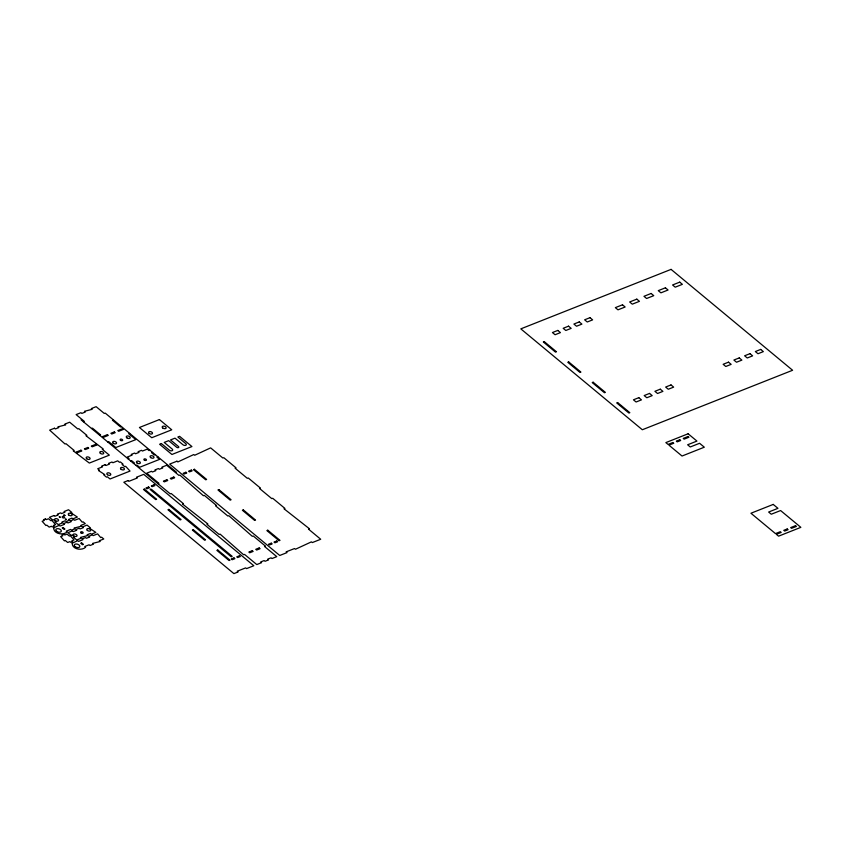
<?xml version="1.0" encoding="UTF-8"?>
<svg xmlns="http://www.w3.org/2000/svg" width="843" height="843" viewBox="0 0 843 843"><rect width="100%" height="100%" fill="white"/><g stroke="black" fill="none" stroke-linecap="round" stroke-linejoin="round"><path stroke-width="1.26" d="M83.383 421.721L84.289 421.363L76.133 414.598L80.949 412.691L81.834 413.418L85.291 412.048L84.405 411.321L92.193 409.319L91.318 408.581L96.134 406.674L104.29 413.449L105.206 413.091L176.419 472.206M91.539 428.497L92.445 428.139L100.602 434.914L99.695 435.273M113.362 419.856L112.446 420.214L120.602 426.99L121.518 426.632M107.851 442.038L108.758 441.679L115.818 447.538L135.818 439.614L128.758 433.766L129.674 433.397M128.115 458.866L129.032 458.508L127.272 457.054L132.088 455.136L131.202 454.409L134.659 453.039L135.544 453.776L139 452.406L138.115 451.669L141.571 450.31L142.456 451.037L147.272 449.129L149.032 450.594L149.949 450.225M130.76 461.068L131.666 460.7L134.311 462.902L133.405 463.26M152.583 452.428L151.677 452.786L154.322 454.978L155.228 454.619M136.05 465.452L136.956 465.094L139.601 467.285L159.601 459.361L156.956 457.169L157.873 456.811M158.02 483.692L158.937 483.334L146.703 473.186L151.519 471.279L152.404 472.006L155.86 470.636L154.975 469.909L158.431 468.539L159.316 469.266L162.773 467.907L161.888 467.17L166.703 465.262L178.937 475.42L179.844 475.062L203.395 495.726L204.312 495.368L216.535 505.515L215.629 505.874L227.863 516.032L228.769 515.674L252.32 536.338L253.227 535.979L265.461 546.138L264.554 546.496L276.778 556.643L271.962 558.551L271.088 557.824L267.631 559.194L268.506 559.921L265.05 561.29L264.175 560.563L260.719 561.933L261.593 562.66L256.778 564.568L244.544 554.409L243.638 554.778L220.086 534.104L219.18 534.462L206.946 524.314L207.852 523.956L182.488 504.009L183.395 503.64L171.161 493.492L170.254 493.85L81.076 419.814M59.305 516.896L60.401 517.191L59.316 516.854M63.857 515.094L64.953 515.379L63.857 515.094M150.317 489.298L150.412 489.604A1.855 1.075 17 0 0 150.781 490.015L230.771 556.422A1.791 1.033 17 0 0 231.403 556.812L232.162 556.422A1.855 1.075 17 0 0 231.783 556.022L151.803 489.614A1.791 1.033 17 0 0 151.171 489.225L150.317 489.298M65.396 519.151L66.492 519.446L65.396 519.151M53.699 527.844C53.488 533.872 63.151 535.674 67.113 531.912L66.228 531.174L70.643 529.425L71.518 530.163L74.974 528.793L74.1 528.066L81.708 526.127L80.823 525.4L85.28 523.629L83.109 521.828L82.203 522.186L79.116 518.519L74.658 520.279L73.784 519.551L70.327 520.921L71.202 521.648L67.935 522.945L67.05 522.217L63.594 523.577L64.479 524.314L60.064 526.064L59.189 525.326L53.699 527.844M72.192 543.198C71.982 549.225 81.645 551.027 85.607 547.255L84.722 546.527L89.137 544.778L90.011 545.516L93.468 544.146L92.593 543.419L100.201 541.48L99.316 540.753L103.773 538.983L101.603 537.181L100.686 537.539L97.609 533.872L93.151 535.632L92.277 534.905L88.821 536.274L89.695 537.002L86.429 538.298L85.543 537.571L82.087 538.93L82.972 539.668L78.557 541.406L77.682 540.679L72.192 543.198M54.468 428.223L49.653 430.13L65.059 444.029L65.965 443.671L74.121 450.447L73.215 450.805L89.337 463.07L109.337 455.157L102.288 449.298L103.194 448.929L85.975 435.747L86.882 435.388L78.726 428.623L77.809 428.982L69.653 422.206L64.837 424.113L65.722 424.851L57.925 426.853L58.81 427.58L55.353 428.95L54.468 428.223M107.419 434.661L102.604 436.569L103.489 437.306L108.304 435.399L107.419 434.661M114.332 431.932L110.876 433.291L111.761 434.029L115.217 432.659L114.332 431.932M122.614 428.655L117.788 430.562L118.673 431.289L123.489 429.382L122.614 428.655M80.949 450.194L76.123 452.101L77.008 452.839L81.824 450.931L80.949 450.194M87.851 447.464L84.405 448.834L85.28 449.561L88.736 448.191L87.851 447.464M96.134 444.187L91.307 446.095L92.193 446.822L97.008 444.914L96.134 444.187M159.422 419.572L139.422 427.496L151.751 437.728L171.751 429.804L159.422 419.572M105.09 464.746L101.634 466.116L102.519 466.843L97.704 468.75L99.463 470.215L98.547 470.573L104.743 474.598L103.837 474.967L106.481 477.159L107.388 476.801L110.033 478.993L130.033 471.068L125.66 466.327L124.753 466.685L122.109 464.493L123.015 464.135L120.37 461.932L119.464 462.301L117.704 460.836L112.888 462.744L112.003 462.017L108.547 463.376L109.432 464.114L105.976 465.484L105.09 464.746M161.361 443.544L159.601 444.25L171.93 454.482L191.93 446.558L179.601 436.326L177.841 437.022L185.766 443.608A2.034 1.18 17 0 1 185.723 445.304A2.034 1.18 17 0 1 182.931 444.725L175.007 438.149L170.518 439.93L178.442 446.505A1.307 0.748 17 0 1 178.41 447.601A1.307 0.748 17 0 1 176.619 447.222L168.695 440.647L164.206 442.427L172.13 449.003A2.034 1.18 17 0 1 172.088 450.71A2.034 1.18 17 0 1 169.285 450.13L161.361 443.544M128.041 480.573L123.826 482.238L233.901 573.619L238.116 571.954L237.231 571.227L245.661 567.887L246.535 568.625L253.827 565.737L143.753 474.356L136.461 477.243L137.346 477.97L128.916 481.3L128.041 480.573M176.946 461.205L169.664 464.093L279.739 555.474L287.02 552.597L286.146 551.859L294.565 548.53L295.45 549.257L311.415 541.859L312.289 542.586L320.709 539.257L308.485 529.098L309.392 528.74L284.017 508.793L284.934 508.434L272.7 498.276L271.794 498.634L259.56 488.487L260.466 488.129L248.242 477.97L247.326 478.329L235.102 468.181L236.008 467.823L223.774 457.665L222.868 458.023L210.634 447.875L194.67 455.273L193.795 454.535L177.831 461.943L176.946 461.205M671.07 269.381L520.816 328.865L642.334 429.751L792.599 370.267L671.07 269.381M45.438 518.898L43.467 519.678L44.352 520.405L42.15 521.28L45.912 525.505L46.818 525.147L49.2 527.128L51.391 526.253L52.277 526.98L54.247 526.201L53.362 525.474L55.564 524.599L51.802 520.373L50.896 520.732L48.515 518.751L46.323 519.625L45.438 518.898M53.952 515.526L49.452 517.307L52.751 520.047L53.667 519.688L55.87 521.511L54.953 521.87L58.262 524.609L62.761 522.829L61.876 522.102L65.248 520.774L66.123 521.501L69.484 520.173L68.61 519.436L71.971 518.108L72.856 518.835L77.356 517.054L70.938 512.85L71.855 512.481L68.546 509.741L64.047 511.522L64.932 512.259L61.56 513.587L60.685 512.86L57.313 514.188L58.199 514.925L54.837 516.253L53.952 515.526M148.589 487.012L145.86 488.097L146.745 488.824L149.474 487.749L148.589 487.012M154.048 484.851L151.319 485.937L152.193 486.664L154.922 485.589L154.048 484.851M166.861 479.772L163.416 481.142L164.29 481.88L167.746 480.51L166.861 479.772M173.774 477.043L170.318 478.413L171.203 479.14L174.659 477.77L173.774 477.043M185.871 472.249L183.142 473.334L184.027 474.061L186.756 472.986L185.871 472.249M191.329 470.088L188.6 471.174L189.475 471.901L192.204 470.826L191.329 470.088M144.385 489.098L143.479 489.456L155.702 499.614L156.619 499.256L144.385 489.098M194.396 469.298L193.49 469.656L205.713 479.815L206.63 479.446L194.396 469.298M557.803 330.424L552.428 332.542L555.073 334.734L560.437 332.616L557.803 330.424M568.53 326.167L563.166 328.296L565.811 330.488L571.175 328.359L568.53 326.167M579.257 321.921L573.893 324.049L576.538 326.241L581.902 324.112L579.257 321.921M589.995 317.674L584.631 319.803L587.265 321.994L592.629 319.866L589.995 317.674M622.503 304.808L615.348 307.632L617.982 309.834L625.137 307L622.503 304.808M636.813 299.139L629.658 301.973L632.292 304.165L639.447 301.33L636.813 299.139M651.123 293.469L643.968 296.304L646.602 298.496L653.757 295.661L651.123 293.469M665.422 287.811L658.267 290.635L660.912 292.837L668.067 290.003L665.422 287.811M679.732 282.142L672.577 284.976L675.222 287.168L682.377 284.333L679.732 282.142M63.099 527.518L62.192 527.876L64.015 529.393L64.922 529.035L63.099 527.518M544.22 341.615L543.313 341.973L555.537 352.132L556.454 351.763L544.22 341.615M63.931 534.251L61.96 535.031L62.835 535.758L60.643 536.622L64.405 540.858L65.311 540.5L67.682 542.481L69.885 541.606L70.77 542.334L72.74 541.554L71.855 540.827L74.058 539.952L70.296 535.716L69.389 536.085L67.008 534.104L64.806 534.978L63.931 534.251M72.445 530.869L67.946 532.66L71.244 535.4L72.161 535.042L74.363 536.865L73.446 537.223L76.755 539.963L81.255 538.182L80.37 537.455L87.978 535.516L87.103 534.789L90.464 533.461L91.35 534.188L95.849 532.407L89.432 528.192L90.349 527.834L87.04 525.094L82.54 526.875L83.425 527.613L80.053 528.94L79.179 528.213L75.807 529.541L76.692 530.268L73.33 531.606L72.445 530.869M81.592 542.871L80.686 543.229L82.509 544.747L83.415 544.378L81.592 542.871M168.842 509.404L167.936 509.762L180.17 519.92L181.076 519.562L168.842 509.404M218.853 489.604L217.947 489.962L230.181 500.12L231.087 499.762L218.853 489.604M568.677 361.921L567.771 362.279L580.005 372.437L580.911 372.079L568.677 361.921M193.31 529.71L192.394 530.068L204.628 540.226L205.534 539.868L193.31 529.71M243.321 509.91L242.405 510.268L254.639 520.426L255.545 520.068L243.321 509.91M593.145 382.227L592.229 382.585L604.463 392.743L605.369 392.385L593.145 382.227M217.768 550.015L216.862 550.384L229.085 560.532L230.002 560.173L217.768 550.015M267.779 530.215L266.873 530.584L279.096 540.732L280.013 540.374L267.779 530.215M617.603 402.532L616.697 402.901L628.92 413.049L629.837 412.691L617.603 402.532M234.006 557.929L231.277 559.004L232.162 559.741L234.891 558.656L234.006 557.929M239.465 555.769L236.735 556.844L237.621 557.581L240.339 556.496L239.465 555.769M252.289 550.69L248.833 552.06L249.707 552.787L253.163 551.417L252.289 550.69M259.191 547.95L255.735 549.32L256.62 550.058L260.076 548.688L259.191 547.95M271.288 543.166L268.559 544.251L269.444 544.978L272.173 543.893L271.288 543.166M276.746 541.006L274.017 542.091L274.902 542.818L277.621 541.733L276.746 541.006M638.815 397.675L633.451 399.803L636.086 401.995L641.46 399.867L638.815 397.675M649.542 393.428L644.178 395.557L646.823 397.748L652.187 395.62L649.542 393.428M660.28 389.181L654.906 391.31L657.551 393.502L662.914 391.373L660.28 389.181M671.007 384.935L665.643 387.053L668.278 389.245L673.652 387.127L671.007 384.935M728.51 362.163L723.146 364.292L725.791 366.484L731.155 364.355L728.51 362.163M739.248 357.917L733.884 360.035L736.519 362.237L741.882 360.109L739.248 357.917M749.975 353.67L744.611 355.788L747.256 357.98L752.62 355.862L749.975 353.67M760.702 349.413L755.339 351.542L757.983 353.733L763.347 351.615L760.702 349.413M688.13 433.776L665.854 442.596L668.056 444.419L672.872 442.512L673.757 443.249L668.942 445.157L682.029 456.031L704.316 447.201L699.585 443.281L690.259 446.969L687.625 444.777L696.94 441.089L688.13 433.776M679.785 439.783L676.328 441.142L677.214 441.88L680.67 440.51L679.785 439.783M688.067 436.505L683.241 438.413L684.126 439.14L688.942 437.232L688.067 436.505M773.221 504.42L750.944 513.239L775.486 533.608L780.312 531.701L781.187 532.439L776.371 534.346L778.574 536.169L800.85 527.349L780.597 510.542L771.271 514.23L768.637 512.038L777.952 508.34L773.221 504.42M787.225 528.972L783.769 530.342L784.643 531.069L788.1 529.699L787.225 528.972M795.497 525.695L790.671 527.602L791.556 528.329L796.372 526.422L795.497 525.695M137.019 462.986A2.034 1.18 17 0 0 140.307 463.028A2.034 1.18 17 0 0 137.809 461.1A2.034 1.18 17 0 0 137.019 462.986M150.665 457.58A2.034 1.18 17 0 0 153.942 457.623A2.034 1.18 17 0 0 151.445 455.694A2.034 1.18 17 0 0 150.665 457.58M144.332 460.067A1.307 0.748 17 0 0 146.429 460.088A1.307 0.748 17 0 0 144.827 458.855A1.307 0.748 17 0 0 144.332 460.067M55.227 520.5A2.034 1.18 17 0 0 58.515 520.531A2.034 1.18 17 0 0 56.017 518.603A2.034 1.18 17 0 0 55.227 520.5M68.873 515.094A2.034 1.18 17 0 0 72.15 515.136A2.034 1.18 17 0 0 69.653 513.208A2.034 1.18 17 0 0 68.873 515.094M73.72 535.842A2.034 1.18 17 0 0 76.998 535.885A2.034 1.18 17 0 0 74.5 533.956A2.034 1.18 17 0 0 73.72 535.842M87.366 530.447A2.034 1.18 17 0 0 90.644 530.489A2.034 1.18 17 0 0 88.146 528.561A2.034 1.18 17 0 0 87.366 530.447M81.033 532.924A1.307 0.748 17 0 0 83.13 532.955A1.307 0.748 17 0 0 81.529 531.712A1.307 0.748 17 0 0 81.033 532.924M62.54 517.57A1.307 0.748 17 0 0 64.637 517.602A1.307 0.748 17 0 0 63.035 516.369A1.307 0.748 17 0 0 62.54 517.57M75.143 546.654A2.866 1.654 17 0 0 79.758 546.717A2.866 1.654 17 0 0 76.239 543.998A2.866 1.654 17 0 0 75.143 546.654M56.65 531.301A2.866 1.654 17 0 0 61.265 531.364A2.866 1.654 17 0 0 57.745 528.645A2.866 1.654 17 0 0 56.65 531.301M120.549 440.32A1.307 0.748 17 0 0 122.646 440.341A1.307 0.748 17 0 0 121.044 439.108A1.307 0.748 17 0 0 120.549 440.32M126.882 437.844A2.034 1.18 17 0 0 130.159 437.875A2.034 1.18 17 0 0 127.662 435.947A2.034 1.18 17 0 0 126.882 437.844M113.236 443.239A2.034 1.18 17 0 0 116.524 443.281A2.034 1.18 17 0 0 114.026 441.353A2.034 1.18 17 0 0 113.236 443.239M149.179 433.428A2.034 1.18 17 0 0 152.457 433.471A2.034 1.18 17 0 0 149.959 431.542A2.034 1.18 17 0 0 149.179 433.428M162.815 428.033A2.034 1.18 17 0 0 166.092 428.075A2.034 1.18 17 0 0 163.595 426.136A2.034 1.18 17 0 0 162.815 428.033M121.097 469.288A2.034 1.18 17 0 0 124.374 469.33A2.034 1.18 17 0 0 121.877 467.401A2.034 1.18 17 0 0 121.097 469.288M107.451 474.693A2.034 1.18 17 0 0 110.739 474.735A2.034 1.18 17 0 0 108.231 472.797A2.034 1.18 17 0 0 107.451 474.693M86.755 458.771A2.034 1.18 17 0 0 90.043 458.813A2.034 1.18 17 0 0 87.546 456.885A2.034 1.18 17 0 0 86.755 458.771M100.401 453.376A2.034 1.18 17 0 0 103.678 453.418A2.034 1.18 17 0 0 101.181 451.479A2.034 1.18 17 0 0 100.401 453.376"/></g></svg>
